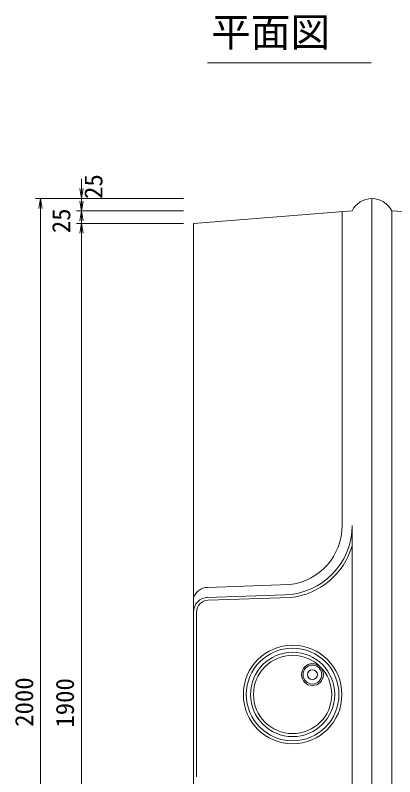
# Model space of a CAD drawing. Units: millimetres on the paper. Extents: x 0 to 841, y 0 to 594.
# Drawn here: x 102.7 to 141, y 324.3 to 401.1 of the extents above; entities that cross this region are included whole.
import ezdxf
from ezdxf.enums import TextEntityAlignment as Align

# ---------------------------------------------------------------- set-up
doc = ezdxf.new("R2010")
doc.units = ezdxf.units.MM
for name, color, linetype, lineweight in [('D-STR-DIM（寸法）', 7, 'Continuous', 18), ('D-STR-HTXT（旗揚げ）', 7, 'Continuous', 18), ('D-STR-STR1（構造物）', 7, 'Continuous', 18), ('D-STR（構造物外形線）', 1, 'Continuous', 18)]:
    doc.layers.add(name, color=color, linetype=linetype, lineweight=lineweight)
doc.layers.add('D-TTL-TXT（文字）', color=7, linetype='Continuous')
doc.styles.add('ＭＳ ゴシック', font='')
doc.styles.get('ＭＳ ゴシック').set_extended_font_data('MS Gothic')

msp = doc.modelspace()

# ---------------------------------------------------------------- linework, layer by layer
at = {"layer": 'D-STR-DIM（寸法）'}
for p, q in [((109.352, 383.589), (109.352, 384.589)), ((109.352, 382.589), (109.185, 383.589)), ((109.518, 383.589), (109.352, 382.589)), ((109.352, 382.589), (109.352, 383.589)), ((109.352, 382.339), (109.352, 383.339)), ((118.677, 382.589), (104.737, 382.589)), ((105.071, 381.589), (105.237, 382.589)), ((105.237, 382.589), (105.404, 381.589)), ((105.237, 382.589), (105.237, 381.589)), ((119.677, 382.589), (108.852, 382.589)), ((109.352, 381.339), (109.185, 382.339)), ((109.518, 382.339), (109.352, 381.339)), ((109.352, 381.339), (109.352, 382.339)), ((105.237, 381.589), (105.237, 283.589)), ((119.677, 381.339), (108.852, 381.339)), ((119.64, 381.339), (108.852, 381.339)), ((109.185, 380.339), (109.352, 381.339)), ((109.352, 381.339), (109.518, 380.339)), ((109.352, 381.339), (109.352, 380.339)), ((119.677, 380.089), (108.852, 380.089)), ((119.677, 380.089), (108.852, 380.089)), ((109.185, 379.089), (109.352, 380.089)), ((109.185, 379.089), (109.352, 380.089)), ((109.352, 380.339), (109.352, 379.339)), ((109.352, 380.089), (109.518, 379.089)), ((109.352, 380.089), (109.352, 379.089)), ((109.352, 380.089), (109.518, 379.089)), ((109.352, 380.089), (109.352, 379.089)), ((109.352, 379.089), (109.352, 378.089)), ((109.352, 379.089), (109.352, 286.089))]:
    msp.add_line(p, q, dxfattribs=at)
at = {"layer": 'D-STR-HTXT（旗揚げ）'}
msp.add_line((122.098, 396.28), (138.606, 396.28), dxfattribs=at)
at = {"layer": 'D-STR-STR1（構造物）'}
for centre, radius in [((130.677, 332.589), 4.975), ((130.677, 332.589), 4.675), ((130.677, 332.589), 4.25), ((130.677, 332.589), 3.95), ((132.677, 334.589), 1.1), ((132.677, 334.589), 0.95), ((132.677, 334.589), 0.5)]:
    msp.add_circle(centre, radius, dxfattribs=at)
at = {"layer": 'D-STR（構造物外形線）'}
for p, q in [((138.677, 382.589), (138.677, 282.589)), ((136.677, 381.339), (120.677, 380.089)), ((135.677, 381.26), (135.677, 349.623)), ((140.677, 381.339), (140.677, 283.839)), ((140.677, 381.339), (160.677, 380.089)), ((120.677, 380.089), (120.677, 285.089))]:
    msp.add_line(p, q, dxfattribs=at)
at = {"layer": 'D-STR（構造物外形線）', "color": 7}
for p, q in [((136.677, 349.623), (136.677, 315.554)), ((130.356, 343.662), (122.094, 343.386)), ((122.035, 342.381), (129.895, 342.627)), ((130.448, 342.364), (122.137, 342.087)), ((120.977, 340.888), (120.977, 324.292))]:
    msp.add_line(p, q, dxfattribs=at)
at = {"layer": 'D-STR（構造物外形線）'}
msp.add_arc((138.677, 380.364), 2.225, 25.98923, 154.01077, dxfattribs=at)
at = {"layer": 'D-STR（構造物外形線）', "color": 7}
for centre, radius, start, end in [((129.677, 349.623), 7, 271.78991, 0), ((129.677, 349.623), 6, 276.49523, 0), ((129.677, 349.623), 7.3, 276.06668, 343.51703), ((122.145, 341.835), 1.552, 91.90915, 161.06297), ((122.177, 340.888), 1.5, 91.90915, 180), ((122.177, 340.888), 1.2, 91.90915, 180)]:
    msp.add_arc(centre, radius, start, end, dxfattribs=at)

# ---------------------------------------------------------------- texts
at = {"layer": 'D-STR-DIM（寸法）', "style": 'ＭＳ ゴシック'}
for s, p in [('25', (112.033, 382.55)), ('25', (108.782, 379.102)), ('2000', (105.037, 329.327)), ('1900', (109.152, 329.245))]:
    msp.add_text(s, height=1.833, rotation=90, dxfattribs=at).set_placement(p, align=Align.BOTTOM_LEFT)
at = {"layer": 'D-TTL-TXT（文字）', "style": 'ＭＳ ゴシック'}
msp.add_text('平面図', height=2.933, dxfattribs=at).set_placement((122.449, 397.023), align=Align.BOTTOM_LEFT)

doc.saveas('drawing.dxf')
